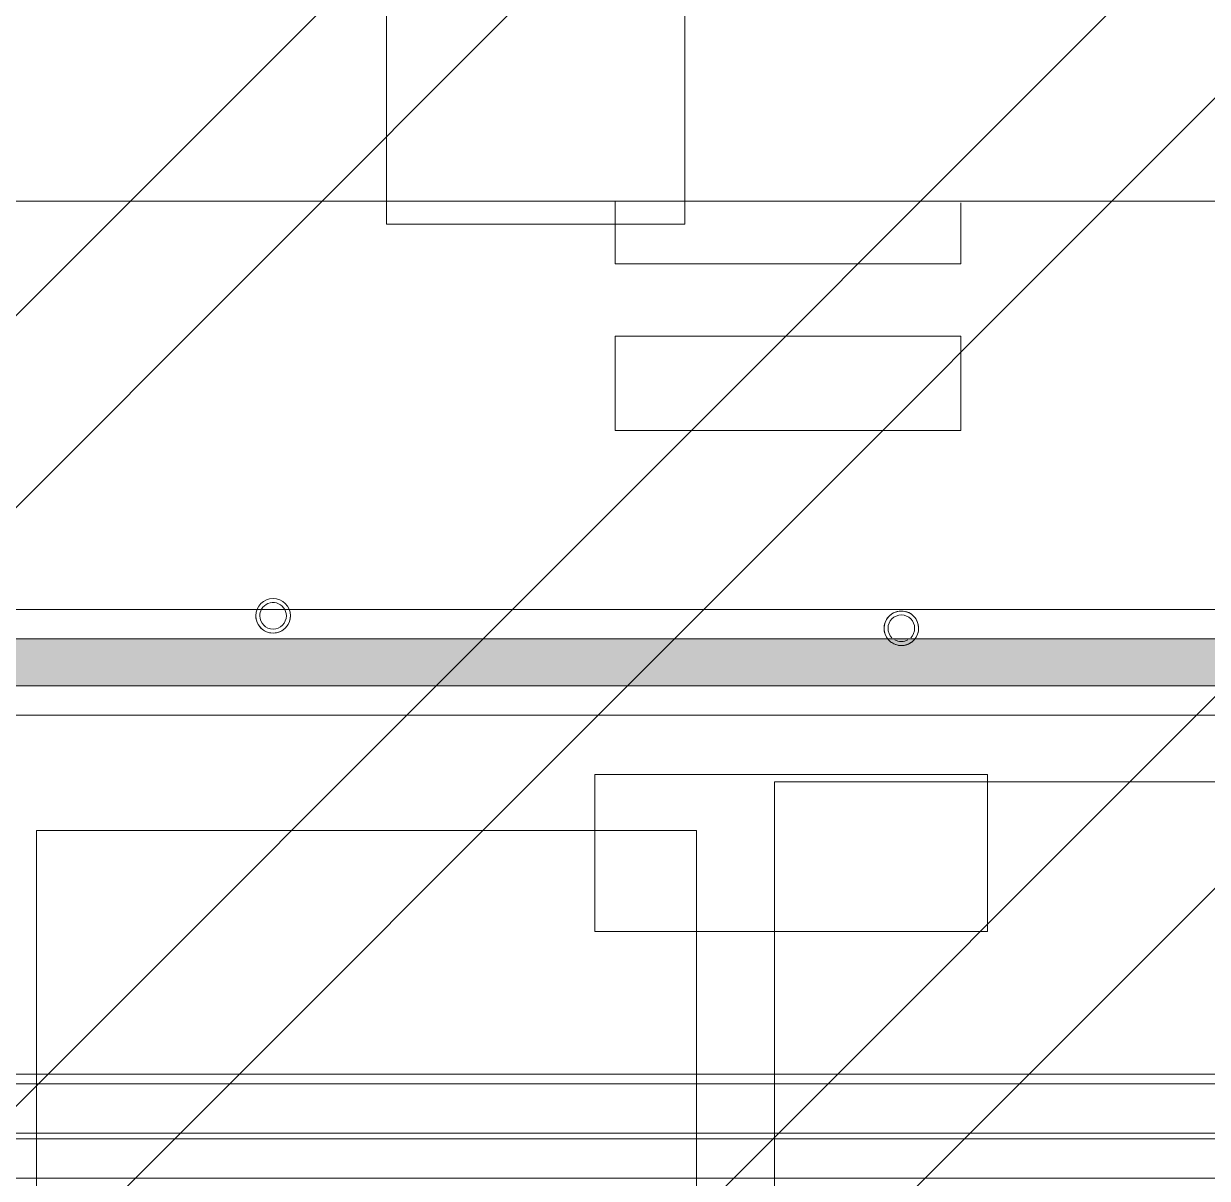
# Model space of a CAD drawing. Header units: millimetres. Extents: x -57519 to 497916, y -349472 to 446842.
# Drawn here: x 330592 to 334360, y 23741 to 27414 of the extents above; entities that cross this region are included whole.
import ezdxf

# ---------------------------------------------------------------- set-up
doc = ezdxf.new("R2010")
doc.units = ezdxf.units.MM
for name, color, linetype, lineweight in [('A-CLNG', 13, 'Continuous', 5), ('A-DETL-GENF', 92, 'Continuous', 5), ('A-FLOR', 192, 'Continuous', 5), ('A-WALL', 113, 'Continuous', 20), ('A-WALL-PATT', 111, 'Continuous', 20), ('E-LITE-EQPM', 33, 'Continuous', 5)]:
    doc.layers.add(name, color=color, linetype=linetype, lineweight=lineweight)

# ---------------------------------------------------------------- blocks, each defined once
blk = doc.blocks.new('Lighting_Fixtures_Downlight_Recessed_Can _Working_ - 110mm_Diameter-60_Watt_Incandescent _Male Toilet_ 200W-V176-SITE COVERAGE')
at = {"layer": 'E-LITE-EQPM'}
for radius, start, end in [(55, 360, 180), (42.3, 0, 150), (55, 180, 360), (42.3, 150, 180), (42.3, 180, 0)]:
    blk.add_arc((0, 0), radius, start, end, dxfattribs=at)
blk = doc.blocks.new('Lighting_Fixtures_Downlight_Recessed_Can _Working_ - 110mm_Diameter-60_Watt_Incandescent _Male Toilet_ 200W-V177-SITE COVERAGE')
at = {"layer": 'E-LITE-EQPM'}
for radius, start, end in [(55, 360, 180), (42.3, 90, 180), (42.3, 0, 90), (55, 180, 221.7944), (42.3, 315, 0), (55, 318.2056, 360), (42.3, 180, 225), (55, 221.7944, 240), (55, 240, 318.2056), (42.3, 240, 255), (42.3, 285, 300), (42.3, 255, 285)]:
    blk.add_arc((0, 0), radius, start, end, dxfattribs=at)

msp = doc.modelspace()

# ---------------------------------------------------------------- hatches: boundary and pattern name
at = {"layer": 'A-DETL-GENF'}
h = msp.add_hatch(dxfattribs=at)
h.set_pattern_fill('FP_40', color=250, style=0, pattern_type=2)
h.set_pattern_definition([(45, (248763.4, 0), (-1257.236, 1257.236), []), (45, (248763.4, 1905), (-1257.236, 1257.236), [])])
h.paths.add_polyline_path([(325750.1, -8642.5), (328562.7, -8642.5), (328562.7, 4657.5), (341312.7, 4657.5), (341312.7, 30557.5), (342712.7, 30557.5), (342712.7, 48907.7), (339962.7, 48907.7), (339962.7, 52157.5), (338962.7, 52157.5), (338962.7, 53757.5), (297512.7, 53757.5), (297512.7, 52247.5), (286277.7, 52247.5), (286277.7, 34407.5), (285902.7, 34407.5), (285902.7, 7407.5), (286277.7, 7407.5), (286277.7, -2267.5), (315555.2, -2267.5), (315555.2, -8642.5), (321257.1, -8642.5)], flags=0)
at = {"layer": 'A-WALL-PATT', "lineweight": 5, "transparency": 33554560}
h = msp.add_hatch(color=253, dxfattribs=at)
h.paths.add_polyline_path([(327862.7, 25307.5), (327877.7, 25307.5), (327877.7, 25457.5), (327752.7, 25457.5), (327752.7, 25307.5)], flags=0)
h.paths.add_polyline_path([(328842.7, 25307.5), (340302.7, 25307.5), (340302.7, 25457.5), (328827.7, 25457.5), (328827.7, 25307.5)], flags=0)

# ---------------------------------------------------------------- linework, layer by layer
at = {"layer": 'A-CLNG'}
for p, q in [((332475.2, 26650.5), (332475.2, 26849.5)), ((333575.2, 26844.1), (333575.2, 26650.5)), ((333575.2, 26650.5), (332475.2, 26650.5)), ((332475.2, 26120.5), (332475.2, 26420.5)), ((332475.2, 26420.5), (333575.2, 26420.5)), ((333575.2, 26420.5), (333575.2, 26120.5)), ((333575.2, 26120.5), (332475.2, 26120.5)), ((332410.2, 24525.5), (332410.2, 25025.5)), ((332410.2, 25025.5), (333660.2, 25025.5)), ((333660.2, 25025.5), (333660.2, 24525.5)), ((333660.2, 24525.5), (332410.2, 24525.5))]:
    msp.add_line(p, q, dxfattribs=at)
for centre, start, end in [((331385.7, 25530.5), 0, 180), ((331385.7, 25530.5), 0, 180), ((331385.7, 25530.5), 180, 300), ((331385.7, 25530.5), 180, 0), ((331385.7, 25530.5), 330, 0), ((333385.7, 25490.7), 0, 180), ((333385.7, 25490.7), 150, 180), ((333385.7, 25490.7), 45, 150), ((333385.7, 25490.7), 0, 45), ((331385.7, 25530.5), 300, 330), ((333385.7, 25490.7), 180, 210), ((333385.7, 25490.7), 180, 210), ((333385.7, 25490.7), 330, 0), ((333385.7, 25490.7), 330, 0), ((333385.7, 25490.7), 225, 255), ((333385.7, 25490.7), 225, 240), ((333385.7, 25490.7), 240, 255), ((333385.7, 25490.7), 255, 315), ((333385.7, 25490.7), 255, 300), ((333385.7, 25490.7), 300, 315)]:
    msp.add_arc(centre, 55, start, end, dxfattribs=at)
at = {"layer": 'A-FLOR'}
for p, q in [((331746.7, 28076.5), (331746.7, 26776.5)), ((332696.7, 26776.5), (332696.7, 28076.5)), ((336802.7, 26849.5), (325452.7, 26849.5)), ((331746.7, 26776.5), (332696.7, 26776.5)), ((335381.7, 25002.5), (332981.7, 25002.5)), ((332981.7, 25002.5), (332981.7, 22102.7)), ((330633.1, 24847.7), (330633.1, 22097.7)), ((332733.1, 24847.7), (330633.1, 24847.7)), ((332733.1, 22097.7), (332733.1, 24847.7)), ((336802.7, 23740.8), (325452.7, 23740.8))]:
    msp.add_line(p, q, dxfattribs=at)
at = {"layer": 'A-WALL', "lineweight": 18}
for p, q in [((340209.7, 25550.5), (328802.7, 25550.5)), ((328802.7, 25457.5), (340302.7, 25457.5)), ((340302.7, 25307.5), (329102.7, 25307.5)), ((329195.7, 25214.5), (340209.7, 25214.5))]:
    msp.add_line(p, q, dxfattribs=at)
at = {"layer": 'A-WALL', "lineweight": 5}
for p, q in [((335125.3, 24041.5), (328373.3, 24041.5)), ((335115, 24071.5), (328385.7, 24071.5)), ((327953.7, 23884.5), (335390.7, 23884.5)), ((328502.7, 23866.5), (335394.4, 23866.5))]:
    msp.add_line(p, q, dxfattribs=at)

# ---------------------------------------------------------------- block references
at = {"layer": 'E-LITE-EQPM'}
for name, p in [('Lighting_Fixtures_Downlight_Recessed_Can _Working_ - 110mm_Diameter-60_Watt_Incandescent _Male Toilet_ 200W-V176-SITE COVERAGE', (331385.7, 25530.5)), ('Lighting_Fixtures_Downlight_Recessed_Can _Working_ - 110mm_Diameter-60_Watt_Incandescent _Male Toilet_ 200W-V177-SITE COVERAGE', (333385.7, 25490.7))]:
    msp.add_blockref(name, p, dxfattribs=at)

doc.saveas('drawing.dxf')
